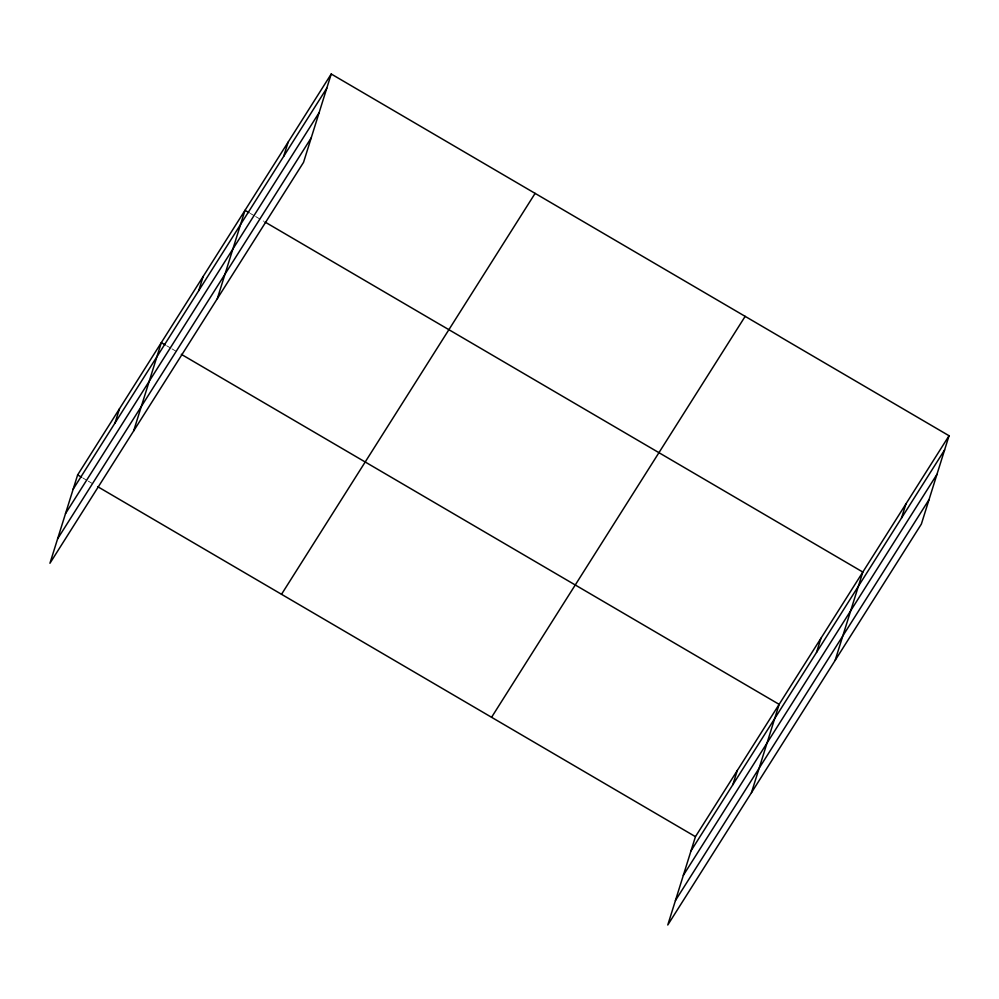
<?xml version="1.0" encoding="UTF-8"?>
<svg xmlns="http://www.w3.org/2000/svg" width="999" height="999" viewBox="0 0 999 999"><rect width="100%" height="100%" fill="white"/><g stroke="black" fill="none" stroke-linecap="round" stroke-linejoin="round"><path stroke-width="0.75" stroke-dasharray="5 3.75" d="M250.337 213.436L254.333 215.772M255.669 216.558L263.661 221.229M166.646 345.741L170.654 348.077M171.978 348.863L177.31 351.973M82.967 478.046L86.963 480.382M88.299 481.156L93.631 484.278"/><path stroke-width="1.5" d="M331.231 74.001L77.635 474.925L49.95 563.261L303.546 162.338L331.231 74.001L949.05 435.739L921.365 524.075L667.769 924.999L695.454 836.663L949.05 435.739M115.022 422.989L119.48 408.766M133.641 430.956L161.326 342.62L165.322 344.955M198.714 290.684L203.159 276.461M217.32 298.651L245.005 210.314L249.001 212.65M283.666 156.368L288.124 142.158M732.841 784.727L737.299 770.504M751.46 792.694L779.145 704.357L181.306 354.32M816.533 652.422L820.991 638.199M835.139 660.389L862.824 572.052L264.997 222.015M901.485 518.106L905.943 503.896M73.177 489.135L326.773 88.212M65.509 513.598L319.106 112.675M57.617 538.798L311.213 137.874M281.518 594.293L535.114 193.369M491.57 717.282L745.167 316.358M690.996 850.873L944.592 449.95M683.328 875.336L936.925 474.413M675.436 900.536L929.033 499.612M77.635 474.925L81.631 477.26M97.627 486.625L695.454 836.663"/></g></svg>
